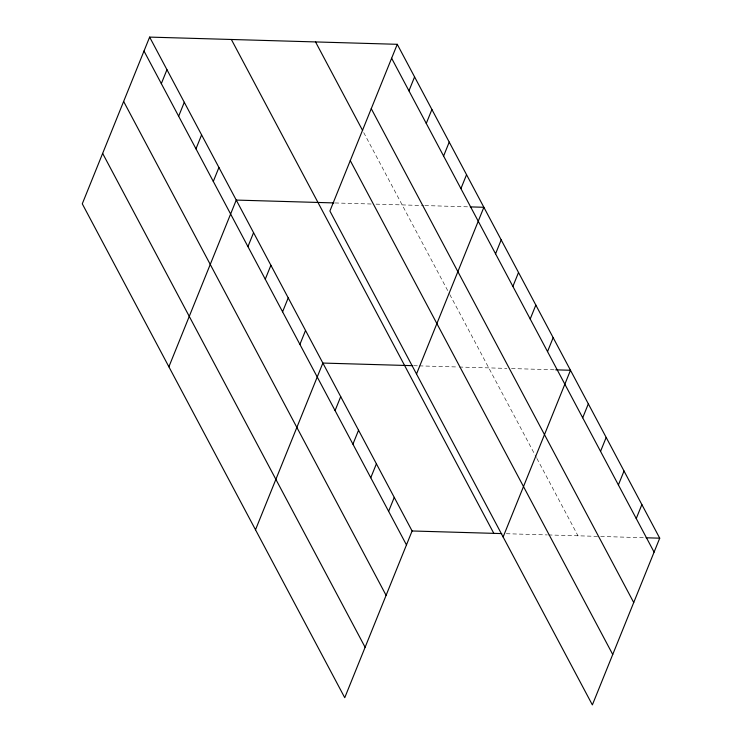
<?xml version="1.0" encoding="UTF-8"?>
<svg xmlns="http://www.w3.org/2000/svg" width="742" height="742" viewBox="0 0 742 742"><rect width="100%" height="100%" fill="white"/><g stroke="black" fill="none" stroke-linecap="round" stroke-linejoin="round"><path stroke-width="0.56" stroke-dasharray="3.71 2.78" d="M335.032 202.956L371.436 204.013M375.99 204.143L423.719 205.534M424.86 205.571L469.12 206.86M413.674 365.704L418.228 365.834M419.369 365.871L458.046 366.993M459.187 367.03L506.925 368.412M511.47 368.551L554.599 369.804M506.332 533.721L547.29 534.908M548.421 534.945L599.564 536.429M600.705 536.466L644.965 537.755M363.719 132.586L449.253 293.526M449.791 294.546L536.364 457.443M536.902 458.463L578.009 535.807"/><path stroke-width="1.11" d="M149.634 37.1L82.279 203.818L344.742 697.693L412.098 530.975L149.634 37.1L397.258 44.307L659.721 538.182L592.366 704.9L329.902 211.025L397.258 44.307M161.329 83.633L166.959 69.692M178.655 116.225L184.285 102.294M195.971 148.827L201.601 134.886M213.297 181.419L218.927 167.488M168.888 366.798L236.253 200.08L333.891 202.918M247.939 246.613L253.569 232.673M265.265 279.205L270.895 265.274M282.581 311.807L288.221 297.867M299.907 344.399L305.537 330.459M408.953 90.839L414.583 76.899M255.508 529.779L322.863 363.061L412.543 365.667M426.27 123.432L431.909 109.501M335.078 410.576L340.708 396.645M443.595 156.033L449.225 142.093M352.923 444.161L358.553 430.23M460.921 188.626L466.551 174.695M370.768 477.746L376.407 463.806M416.512 374.005L483.867 207.287L470.252 206.888M388.623 511.331L394.252 497.39M495.563 253.82L501.193 239.879M512.889 286.412L518.519 272.481M530.205 319.014L535.835 305.073M547.531 351.606L553.161 337.666M503.122 536.985L570.487 370.267L555.73 369.831M582.702 417.783L588.332 403.852M600.547 451.368L606.177 437.437M618.392 484.953L624.022 471.012M636.246 518.537L641.876 504.597M412.098 530.975L501.777 533.591M646.096 537.783L659.721 538.182M391.628 58.247L654.092 552.122M371.26 108.657L633.724 602.541M315.545 41.932L362.643 130.546M350.27 160.606L612.734 654.481M231.356 39.474L493.81 533.359M144.004 51.04L406.468 544.916M123.636 101.45L386.1 595.334M102.646 153.399L365.11 647.274"/></g></svg>
